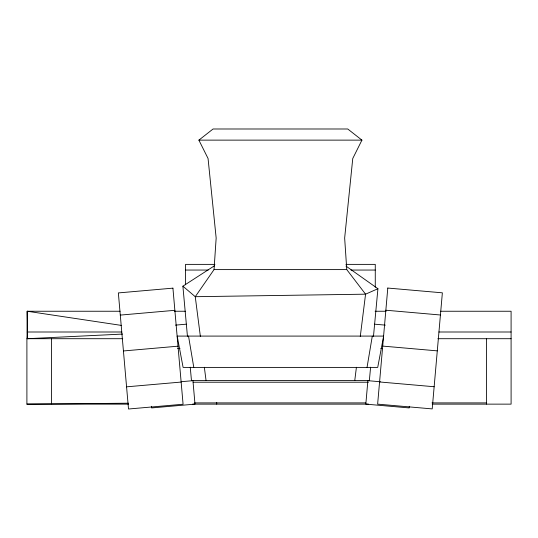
<?xml version="1.0" encoding="UTF-8"?>
<svg xmlns="http://www.w3.org/2000/svg" width="538" height="538" viewBox="0 0 538 538"><rect width="100%" height="100%" fill="white"/><g stroke="black" fill="none" stroke-linecap="round" stroke-linejoin="round"><path stroke-width="0.81" d="M122.583 334.071L27.236 338.705L27.243 311.246L120.075 311.246M200.385 336.553L195.254 296.7L214.043 269.605L216.162 238.045L208.058 158.502L198.885 140.129L213.068 128.992L347.75 128.992L361.933 140.129L352.76 158.502L344.656 238.045L346.768 269.605L365.564 294.178L360.265 336.532M409.317 406.311L409.176 407.925L365.827 404.132L367.878 380.675L380.386 381.765M370.601 367.198L369.357 380.554L191.461 380.554L190.25 367.192M373.486 336.304L377.925 288.718L345.974 266.081M354.757 380.554L356.418 367.266M367.037 367.4L372.303 336.089M187.439 336.297L182.893 286.189L214.541 265.732M377.925 288.718L365.564 294.178L195.254 296.7L182.893 286.189M120.29 315.093L174.87 310.318M175.475 325.127L186.316 324.179M123.431 350.964L178.004 346.19M177.527 348.584L180.028 348.368M181.266 381.698L192.94 380.675L194.991 404.132L151.635 407.925L151.494 406.311M126.571 386.835L181.145 382.061M122.738 338.705L26.9 338.705L26.9 404.132L128.427 403.204M198.885 140.129L361.933 140.129M214.931 264.373L185.543 264.373L185.543 284.784M345.887 264.373L375.268 264.373L375.268 287.231M214.043 269.605L346.768 269.605M185.543 270.049L208.213 270.049M350.924 270.049L375.268 270.049M174.467 311.246L185.381 311.246M375.1 311.246L386.015 311.246M440.582 311.246L511.093 311.246L511.1 404.139L432.27 404.132M27.236 332L121.749 332M438.9 332L511.093 332M437.878 338.705L511.1 338.705M193.162 382.215L368.389 382.215M194.595 402.901L365.732 402.901M432.007 402.901L486.54 402.901M26.9 404.132L128.569 404.132M192.638 404.132L368.564 404.132M385.854 310.224L440.427 314.999M374.502 324.179L385.342 325.127M382.713 346.095L437.293 350.87M380.79 348.368L382.451 348.516M379.579 381.967L434.153 386.741M27.243 311.246L27.593 332L27.243 338.705L27.236 311.246L121.44 325.416M188.522 336.089L193.788 367.4M204.346 367.272L206.061 380.554M486.54 338.705L486.54 404.139M216.713 402.558L216.713 404.132M51.46 338.705L51.46 403.836M387.79 288.052L377.636 404.132L432.209 408.907L442.37 292.827L387.79 288.052M383.634 336.089L377.716 367.4L183.102 367.4L177.19 336.089L383.634 336.089M172.927 288.146L118.353 292.921L128.508 409.008L183.081 404.233L172.927 288.146"/></g></svg>
